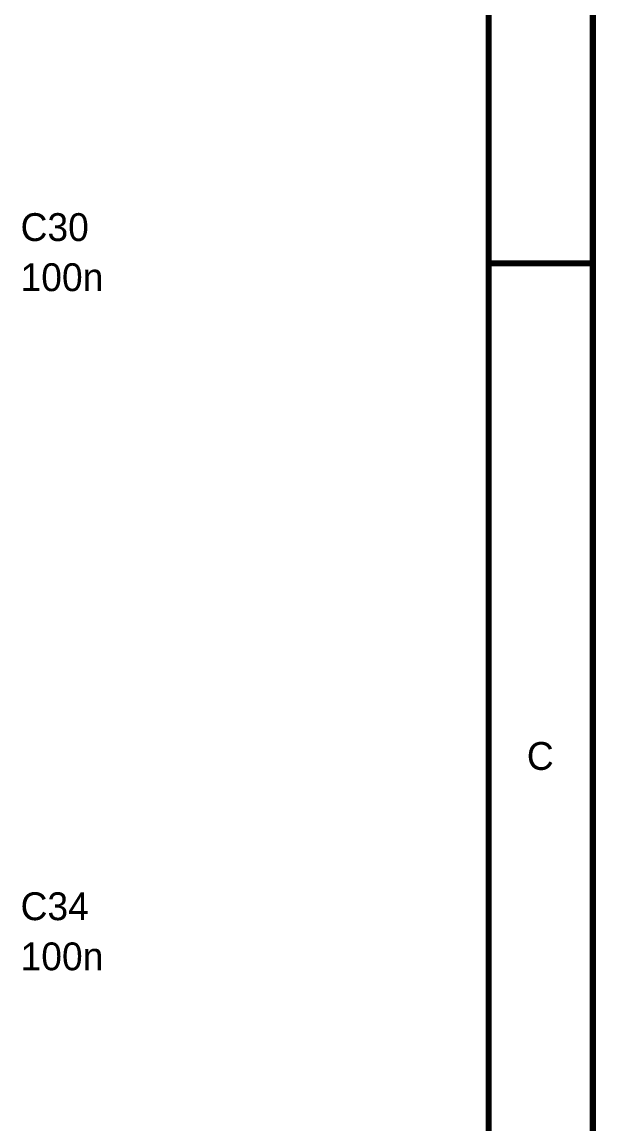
# Model space of a CAD drawing. Header units: inches. Extents: x 0 to 9.5, y -0.01 to 7.51.
# Drawn here: x 8.406 to 9.505, y 2.103 to 4.212 of the extents above; entities that cross this region are included whole.
import ezdxf

# ---------------------------------------------------------------- set-up
doc = ezdxf.new("R2010")
doc.units = ezdxf.units.IN
doc.header["$MEASUREMENT"] = 0
doc.layers.add('Sheet', color=255, linetype='Continuous')

msp = doc.modelspace()

# ---------------------------------------------------------------- linework, layer by layer
at = {"layer": 'Sheet'}
for points in [[(0.002, 7.5, 0.0118, 0.0118, 0), (9.4987, 7.5, 0.0118, 0.0118, 0), (9.4987, 0, 0.0118, 0.0118, 0), (0.002, 0, 0.0118, 0.0118, 0), (0.002, 7.5, 0.0118, 0.0118, 0)], [(0.002, 7.5, 0.0039, 0.0039, 0), (0.002, 0, 0.0039, 0.0039, 0), (9.4987, 0, 0.0039, 0.0039, 0), (9.4987, 7.5, 0.0039, 0.0039, 0), (0.002, 7.5, 0.0039, 0.0039, 0), (0.002, 7.5, 0.0039, 0.0039, 0)], [(0.2017, 7.2996, 0.0118, 0.0118, 0), (9.299, 7.2996, 0.0118, 0.0118, 0), (9.299, 0.1998, 0.0118, 0.0118, 0), (0.2017, 0.1998, 0.0118, 0.0118, 0), (0.2017, 7.2996, 0.0118, 0.0118, 0)], [(0.2017, 7.2996, 0.0039, 0.0039, 0), (0.2017, 0.1998, 0.0039, 0.0039, 0), (9.299, 0.1998, 0.0039, 0.0039, 0), (9.299, 7.2996, 0.0039, 0.0039, 0), (0.2017, 7.2996, 0.0039, 0.0039, 0), (0.2017, 7.2996, 0.0039, 0.0039, 0)]]:
    msp.add_lwpolyline(points, format="xyseb", close=True, dxfattribs=at)
msp.add_lwpolyline([(9.4987, 3.75, 0.0118, 0.0118, 0), (9.299, 3.75, 0.0118, 0.0118, 0)], format="xyseb", dxfattribs=at)

# ---------------------------------------------------------------- texts
for s, height, p in [('C30', 0.05327, (8.403, 3.7926)), ('100n', 0.05327, (8.403, 3.6967)), ('C', 0.0533, (9.3722, 2.7805)), ('C34', 0.05327, (8.403, 2.4929)), ('100n', 0.05327, (8.403, 2.397))]:
    msp.add_text(s, height=height, dxfattribs=at).set_placement(p)

doc.saveas('drawing.dxf')
